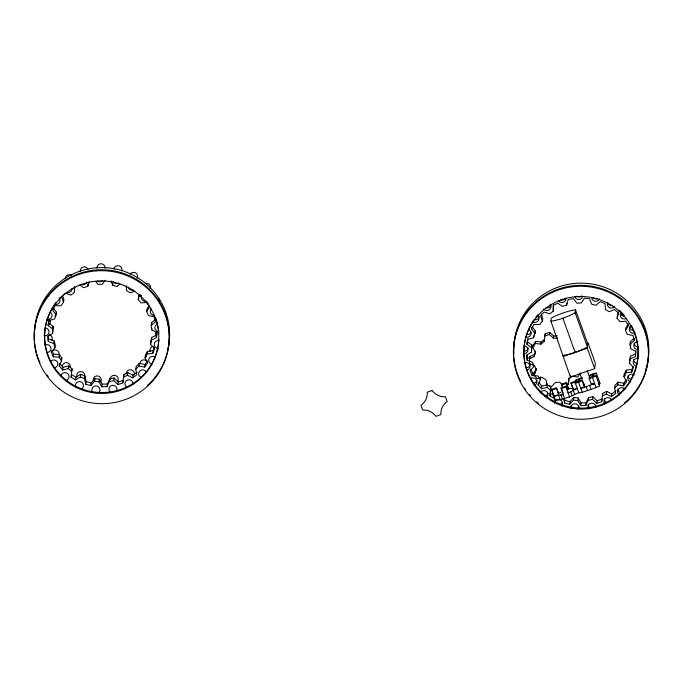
<?xml version="1.0" encoding="UTF-8"?>
<svg xmlns="http://www.w3.org/2000/svg" width="683" height="683" viewBox="0 0 683 683"><rect width="100%" height="100%" fill="white"/><g stroke="black" fill="none" stroke-linecap="round" stroke-linejoin="round"><path stroke-width="1.02" d="M59.617 363.467L63.015 367.352L68.642 365.96L72.014 368.811L71.672 371.458L68.3 368.607L62.674 369.998L59.267 366.114L61.496 360.846L59.131 357.141L53.325 356.833L51.234 352.146L54.947 347.758L53.786 343.54L48.322 341.568L47.733 336.48L52.591 333.372L53.095 326.363L48.459 322.897L49.031 319.883M53.095 326.363L52.591 333.372M157.005 334.03L157.073 331.989M554.374 398.641L549.969 395.918L550.515 390.224L547.143 387.372L541.517 388.764L538.119 384.888L540.338 379.611L537.973 375.915L532.168 375.607L530.076 370.912L533.79 366.532L532.629 362.306L527.174 360.334L526.576 355.254L531.434 352.146L531.937 345.137L527.302 341.662L527.874 338.648M531.937 345.137L531.434 352.146M615.998 390.932L611.823 393.963L606.641 391.359L602.73 393.391L602.38 396.038L606.291 394.006L611.473 396.61L615.648 393.57L614.632 387.935L617.765 384.853L623.485 385.835L626.559 381.729L623.903 376.632L625.97 372.773L631.724 372.047L633.423 367.223L629.367 363.117L630.178 358.823L635.463 356.466L635.642 351.361L630.537 348.603L630.025 344.266L630.375 341.62L633.986 338.461M635.463 356.466L635.916 350.755M118.27 381.985L123.162 380.294L122.812 382.941L117.92 384.623L118.27 381.985L114.087 377.989L109.732 378.8L109.382 381.447L107 386.646L101.81 386.834L102.16 384.188L99.351 379.167L94.946 378.681L94.596 381.319L90.754 385.596L85.734 384.264L86.084 381.618L84.897 376.017L80.833 374.267L80.483 376.914L75.531 379.876L71.117 377.153L72.014 368.811M549.969 395.918L550.857 387.585L547.493 384.725L541.867 386.117L538.46 382.241M561.725 384.128L559.719 382.275L555.416 382.446L551.744 386.441L547.015 385.135L545.965 379.833L542.37 377.477L537 378.57L533.952 374.779L536.257 369.896L534.746 365.909L529.743 363.689L529.53 358.865L534.319 356.261L535.472 352.18L532.731 347.485L535.438 343.472L540.876 344.147L544.249 341.517L545.111 333.996L549.704 332.322L553.717 336.019L557.166 335.882M566.489 384.964L568.324 384.298L568.905 378.928L572.277 376.299L577.716 376.973L580.422 372.961M569.093 377.673L568.324 384.298M122.812 382.941L123.879 374.625L127.798 372.585L132.98 375.189L137.146 372.158M563.595 398.368L564.576 403.038L569.596 404.362L569.946 401.724L573.788 397.446L578.194 397.941L577.844 400.588L580.652 405.6L585.843 405.42L586.193 402.774L588.575 397.566L592.929 396.763L592.579 399.41L596.763 403.397L601.663 401.715L602.73 393.391M52.745 329.01L48.109 325.543L48.459 322.897M48.322 341.568L48.314 335.874M48.109 325.543L49.065 320.515L54.64 318.961L56.1 314.837L56.441 312.191L53.615 308.315M53.786 343.54L54.136 340.894L48.672 338.922M53.325 356.833L53.675 354.195L52.002 350.439M54.947 347.758L55.289 345.12L54.136 340.894M56.1 314.837L52.702 310.184L55.118 305.668L60.924 305.805L63.545 302.287L63.895 299.641L62.349 295.124M59.131 357.141L59.472 354.494L53.675 354.195M59.267 366.114L59.506 364.355M61.496 360.846L61.846 358.199L59.472 354.494M62.674 369.998L63.015 367.352M63.545 302.287L61.692 296.866L65.355 293.246L70.87 295.065L74.43 292.478L74.703 286.971M68.3 368.607L68.642 365.96M71.117 377.153L71.467 374.506L75.873 377.229L80.833 374.267M75.531 379.876L75.873 377.229M79.655 284.931L83.599 287.705L87.783 286.262L88.133 283.624M85.734 384.264L84.555 378.664L84.897 376.017M90.754 385.596L91.104 382.95L94.946 378.681M101.81 386.834L99.001 381.814L99.351 379.167M119.995 284.068L117.032 286.51L112.746 285.374L112.977 283.616M107 386.646L107.342 384.008L109.732 378.8M117.92 384.623L113.737 380.636L114.087 377.989M123.879 374.625L123.538 377.272L127.448 375.232L132.63 377.836L136.805 374.805L135.789 369.17L136.139 366.523L139.264 363.441L144.992 364.423L147.451 361.136M127.448 375.232L127.798 372.585M135.789 369.17L138.922 366.088L144.642 367.07L147.716 362.955L145.061 357.858L147.127 353.999L152.881 353.282L154.58 348.458L150.525 344.352L151.336 340.057L156.62 337.701L156.8 332.587L151.694 329.838L151.182 325.492L155.519 321.702L154.162 316.767L148.467 315.614L146.683 311.602L149.679 306.718L146.905 302.39L141.125 302.936L138.222 299.624L139.042 295.133M132.63 377.836L132.98 375.189M138.922 366.088L139.264 363.441M146.683 311.602L147.033 308.964L149.031 305.702M145.061 357.858L145.411 355.22L147.468 351.352L153.231 350.635L154.247 347.741M144.642 367.07L144.992 364.423M147.127 353.999L147.468 351.352M151.182 325.492L151.532 322.846L155.143 319.695M151.694 329.838L151.925 328.071M150.525 344.352L151.686 337.411L156.962 335.054M151.336 340.057L151.686 337.411M152.881 353.282L153.231 350.635M531.587 347.775L526.952 344.309L527.302 341.662M527.174 360.334L527.156 354.639M526.952 344.309L527.908 339.289L533.491 337.726L534.943 333.611L531.545 328.95L531.784 327.191M529.53 358.865L529.812 356.714L534.601 354.11L535.463 351.045M533.491 337.726L535.293 330.965L532.458 327.08M532.731 347.485L533.013 345.333L535.72 341.321L541.167 341.995L544.539 339.366L544.249 341.517M534.943 333.611L535.293 330.965M535.438 343.472L535.72 341.321M534.319 356.261L534.601 354.11M532.168 375.607L532.518 372.961L530.845 369.213M533.79 366.532L534.021 364.765M533.952 374.779L534.234 372.628L536.155 368.555M531.545 328.95L533.961 324.434L539.766 324.57L542.387 321.061L542.737 318.415L541.192 313.89M536.257 369.896L536.445 368.461M540.876 344.147L541.167 341.995M538.119 384.888L538.349 383.12M545.111 333.996L544.829 336.147L549.422 334.474L549.704 332.322M540.338 379.611L540.688 376.965L539.946 378.724M541.517 388.764L541.867 386.117M594.654 368.7L587.278 348.193L587.986 342.806L595.363 363.313L594.654 368.7L570.39 377.067L550.899 321.147L551.283 318.227A15.325 2.416 -19.8 0 1 575.538 309.86L587.824 344.044A15.325 2.416 -19.8 0 0 586.748 344.147M542.387 321.061L540.535 315.631L544.197 312.02L549.713 313.83L553.273 311.243L553.529 304.789M547.015 385.135L547.203 383.701M557.738 338L553.435 338.17L553.717 336.019M547.143 387.372L547.493 384.725M550.515 390.224L550.857 387.585M578.791 392.409C571.27 396.652 563.68 399.359 555.142 400.503L551.591 389.378L556.483 387.688L558.685 393.818L558.566 394.723L553.674 396.413L558.506 395.184L563.219 394.859M553.273 311.243L553.128 305.523L557.712 303.141L562.442 306.471L566.625 305.036L566.864 303.269M558.566 394.723L556.483 387.688M555.142 400.503L555.262 399.589M564.687 398.949L561.136 387.824L566.036 386.134L568.119 393.169L577.323 388.328M562.442 387.713L561.622 384.17L566.514 382.489L568.597 389.523L566.514 382.489M563.185 355.331A15.325 2.416 -19.8 0 0 587.44 346.964L575.154 312.78L575.538 309.86M569.588 397.258L566.036 386.134M564.576 403.038L564.534 398.522M570.39 377.067L570.629 375.274M577.169 388.311L573.25 389.66L571.048 383.53L571.167 382.625L576.068 380.935L576.691 382.685M573.25 389.66L571.167 382.625M569.596 404.362L573.438 400.093L573.788 397.446M576.068 380.935L575.948 381.848L571.048 383.53M580.652 405.6L581.002 402.961L578.194 397.941M585.843 405.42L588.225 400.212L588.575 397.566M596.763 403.397L597.113 400.75L592.929 396.763M601.663 401.715L602.005 399.068L597.113 400.75M606.291 394.006L606.641 391.359M630.025 344.266L634.362 340.476L633.004 335.532L627.31 334.38L625.526 330.376L628.522 325.492L625.748 321.155L619.968 321.702L617.065 318.389L618.354 312.054M611.473 396.61L611.823 393.963M614.632 387.935L614.982 385.289L618.106 382.207L623.835 383.197L626.294 379.902M617.765 384.853L618.106 382.207M625.526 330.376L625.876 327.729L627.873 324.476M628.522 325.492L628.761 323.725M623.903 376.632L624.253 373.985L626.311 370.126L632.074 369.409L633.09 366.515M623.485 385.835L623.835 383.197M625.97 372.773L626.311 370.126M630.537 348.603L630.768 346.844M629.367 363.117L630.529 356.185L635.813 353.82M630.178 358.823L630.529 356.185M634.362 340.476L634.592 338.708M631.724 372.047L632.074 369.409M138.222 299.624L139.392 295.005M617.065 318.389L618.474 312.848L614.521 309.51L609.176 311.713L605.411 309.382L605.087 303.67L600.323 301.621L595.875 305.275L591.589 304.14L589.574 298.77L584.409 298.198L581.259 302.987L576.828 303.141L573.302 298.591L568.196 299.538L566.625 305.036M87.783 286.262L89.097 281.686M54.99 316.314L56.441 312.191M61.103 359.958L61.846 358.199M105.045 280.226L102.416 284.222L97.985 284.376L95.629 281.336M597.318 380.311L598.556 379.261M598.786 384.392L600.024 383.351L596.353 373.14L592.972 373.686L589.429 375.53L590.368 378.151M576.529 382.932L575.581 380.303L579.124 378.467L581.66 378.049M575.581 380.303L578.962 379.757L582.505 377.912M575.24 382.881L578.791 381.046L582.164 380.491L584.366 386.621L580.823 388.465L594.671 383.684L591.29 384.23L589.087 378.109L592.639 376.265L596.011 375.718L599.683 385.929C593.032 388.875 585.963 391.35 578.911 393.092L575.24 382.881L578.621 382.335L582.164 380.491M589.429 375.53L592.801 374.976L596.353 373.14M558.745 393.357L561.255 392.059M589.087 378.109L592.468 377.554L596.011 375.718M582.932 384.964L584.708 384.042M591.29 384.23L593.066 383.317M134.79 291.103L130.333 292.939L126.568 290.616L126.304 285.853M563.023 356.56L587.278 348.193M561.503 385.084L566.395 383.394M551.471 390.292L556.363 388.601M561.016 388.738L565.917 387.048M109.382 381.447L113.737 380.636M588.225 400.212L592.579 399.41M598.334 383.624L600.024 383.351M573.43 388.294L568.717 388.61M102.16 384.188L107.342 384.008M581.002 402.961L586.193 402.774M532.518 372.961L535.421 373.114M573.438 400.093L577.844 400.588M94.596 381.319L99.001 381.814M564.926 400.392L569.946 401.724M86.084 381.618L91.104 382.95M527.515 357.687L529.334 358.344M80.483 376.914L84.555 378.664M550.31 393.271L553.836 395.457M549.422 334.474L553.435 338.17M533.013 345.333L533.927 346.896M624.253 373.985L625.141 375.684M145.411 355.22L146.29 356.919M111.064 280.901L112.746 285.374M592.801 374.976L593.433 376.726M592.468 377.554L596.139 387.765M587.26 370.835L590.018 378.51M589.514 385.152L590.983 389.233M562.86 318.193L575.146 352.377M586.057 386.347L587.525 390.428M579.867 373.388L584.699 386.817M578.962 379.757L579.585 381.507M578.621 382.335L582.292 392.546M573.191 390.113L574.659 394.202M570.681 391.419L572.149 395.5M561.622 384.17L562.561 386.8M561.136 387.824L563.031 393.075M560.897 394.791L562.365 398.881M558.506 395.184L559.975 399.265M551.591 389.378L553.478 394.629M553.793 395.5L554.963 398.77M630.375 341.62L630.785 345.094M151.532 322.846L151.737 324.587M529.812 356.714L529.897 358.643M74.285 286.758L74.43 292.478M575.154 312.78A15.325 2.416 -19.8 0 1 550.899 321.147M520.822 381.66A67.54 66.473 7.5 0 1 546.024 294.851A67.54 66.473 7.5 0 1 635.941 313.352A67.54 66.473 7.5 0 1 624.424 402.97M538.195 403.055A67.54 66.473 7.5 0 1 536.727 401.817M530.563 395.79A67.54 66.473 7.5 0 1 529.299 394.347M525.534 389.472A67.54 66.473 7.5 0 1 524.51 387.961M631.63 325.893A57.15 56.245 7.5 0 1 615.622 396.772A57.15 56.245 7.5 0 1 541.926 392.691A57.15 56.245 7.5 0 1 533.491 320.464M535.873 317.211A57.15 56.245 7.5 0 1 537.811 314.889M619.165 310.091A57.15 56.245 7.5 0 1 624.168 315.111M513.94 353.495A67.54 66.473 7.5 0 1 589.258 283.658A67.54 66.473 7.5 0 1 645.896 369.383M565.934 298.13A4.03 3.961 7.5 0 1 558.301 300.375M565.746 298.172A4.03 3.961 7.5 0 1 560.572 299.666M582.667 296.2A4.03 3.961 7.5 0 1 574.855 296.849M581.694 295.961A4.03 3.961 7.5 0 1 576.623 296.14M599.392 298.864A4.03 3.961 7.5 0 1 591.589 297.566M597.232 298.625A4.03 3.961 7.5 0 1 592.972 297.498M614.461 306.607A4.03 3.961 7.5 0 1 607.503 302.748M612.506 305.429A4.03 3.961 7.5 0 1 607.793 302.842M626.559 318.372A4.03 3.961 7.5 0 1 621.299 312.387M624.68 316.468A4.03 3.961 7.5 0 1 620.523 312.618M634.942 332.98A4.03 3.961 7.5 0 1 629.717 331.093A4.03 3.961 7.5 0 1 631.374 325.876M633.423 330.657A4.03 3.961 7.5 0 1 629.649 326.841M638.264 349.483A4.03 3.961 7.5 0 1 633.781 345.811A4.03 3.961 7.5 0 1 637.691 341.585M638.246 346.862A4.03 3.961 7.5 0 1 634.148 343.344M636.855 366.25A4.03 3.961 7.5 0 1 633.269 361.572A4.03 3.961 7.5 0 1 638.315 358.498M637.572 363.629A4.03 3.961 7.5 0 1 633.551 359.642M630.853 382.01A4.03 3.961 7.5 0 1 628.019 376.453A4.03 3.961 7.5 0 1 634.148 375.027M631.596 379.432A4.03 3.961 7.5 0 1 628.01 375.855M619.669 395.09A4.03 3.961 7.5 0 1 618.747 388.823A4.03 3.961 7.5 0 1 625.124 389.703M621.146 392.862A4.03 3.961 7.5 0 1 617.936 388.986M623.161 385.203A4.03 3.961 7.5 0 1 623.545 385.349M604.797 404.046A4.03 3.961 7.5 0 1 606.052 398.078A4.03 3.961 7.5 0 1 611.78 400.4M606.735 402.586A4.03 3.961 7.5 0 1 604.284 398.573M588.302 408.904A4.03 3.961 7.5 0 1 591.128 403.226A4.03 3.961 7.5 0 1 595.9 407.486M595.969 405.992A4.03 3.961 7.5 0 1 595.576 406.709M590.343 407.964A4.03 3.961 7.5 0 1 588.217 404.49M570.997 408.784A4.03 3.961 7.5 0 1 575.317 403.807A4.03 3.961 7.5 0 1 578.441 409.612M578.953 406.616A4.03 3.961 7.5 0 1 577.75 408.203M572.67 408.161A4.03 3.961 7.5 0 1 571.21 405.386M554.391 403.269A4.03 3.961 7.5 0 1 559.821 399.7A4.03 3.961 7.5 0 1 561.528 405.933M562.459 402.347A4.03 3.961 7.5 0 1 559.847 404.584M555.194 402.586A4.03 3.961 7.5 0 1 554.886 401.817M540.142 393.186A4.03 3.961 7.5 0 1 546.417 391.359A4.03 3.961 7.5 0 1 546.178 397.796M548.107 393.135A4.03 3.961 7.5 0 1 544.616 395.79M530.341 378.621A4.03 3.961 7.5 0 1 536.377 379.987A4.03 3.961 7.5 0 1 533.927 385.579M537.069 380.004A4.03 3.961 7.5 0 1 533.082 383.086M524.177 362.818A4.03 3.961 7.5 0 1 529.803 365.371A4.03 3.961 7.5 0 1 526.251 370.348M530.273 364.21A4.03 3.961 7.5 0 1 525.423 367.625M524.083 345.777A4.03 3.961 7.5 0 1 527.959 350.063A4.03 3.961 7.5 0 1 523.451 353.666M528.224 347.954A4.03 3.961 7.5 0 1 523.426 350.96M528.36 329.513A4.03 3.961 7.5 0 1 530.845 334.568A4.03 3.961 7.5 0 1 525.731 337.001M531.067 332.254A4.03 3.961 7.5 0 1 526.422 334.457M537.316 315.239A4.03 3.961 7.5 0 1 538.076 320.925A4.03 3.961 7.5 0 1 532.279 321.394M539.263 316.408A4.03 3.961 7.5 0 1 533.901 319.499M550.165 304.217A4.03 3.961 7.5 0 1 549.337 309.758A4.03 3.961 7.5 0 1 543.702 308.929M550.899 305.677A4.03 3.961 7.5 0 1 545.896 307.64M71.988 288.457A4.03 3.961 7.5 0 1 66.55 292.418M65.278 278.374A4.03 3.961 7.5 0 1 71.476 275.36M59.173 298.181A4.03 3.961 7.5 0 1 54.614 304.294M50.175 312.02A4.03 3.961 7.5 0 1 46.768 319.14M44.83 327.917A4.03 3.961 7.5 0 1 48.988 332.305A4.03 3.961 7.5 0 1 43.994 335.72M49.893 320.079A4.03 3.961 7.5 0 1 49.441 324.34M44.847 345.154A4.03 3.961 7.5 0 1 50.841 347.519A4.03 3.961 7.5 0 1 46.879 352.505M49.483 334.73A4.03 3.961 7.5 0 1 51.771 340.493M50.457 361.734A4.03 3.961 7.5 0 1 57.227 361.802A4.03 3.961 7.5 0 1 54.375 367.847M52.318 351.053A4.03 3.961 7.5 0 1 59.08 354.767M61 376.077A4.03 3.961 7.5 0 1 65.056 372.662A4.03 3.961 7.5 0 1 68.992 376.239A4.03 3.961 7.5 0 1 65.875 380.499M62.332 367.172A4.03 3.961 7.5 0 1 66.567 362.639A4.03 3.961 7.5 0 1 70.178 367.702M75.702 386.996A4.03 3.961 7.5 0 1 77.785 381.934A4.03 3.961 7.5 0 1 83.027 383.761A4.03 3.961 7.5 0 1 81.448 388.994M76.931 376.7A4.03 3.961 7.5 0 1 80.679 371.552A4.03 3.961 7.5 0 1 84.649 376.572M92.777 392.366A4.03 3.961 7.5 0 1 93.392 386.791A4.03 3.961 7.5 0 1 99.052 387.423A4.03 3.961 7.5 0 1 98.437 392.99M93.332 380.824A4.03 3.961 7.5 0 1 97.814 375.94A4.03 3.961 7.5 0 1 100.7 381.899M110.441 392.375A4.03 3.961 7.5 0 1 109.596 387.03A4.03 3.961 7.5 0 1 114.94 385.844A4.03 3.961 7.5 0 1 116.554 391.009M110.228 379.406A4.03 3.961 7.5 0 1 115.342 375.419A4.03 3.961 7.5 0 1 117.587 381.464M127.277 387.312A4.03 3.961 7.5 0 1 125.16 382.471A4.03 3.961 7.5 0 1 129.779 379.85A4.03 3.961 7.5 0 1 132.997 384.068M126.287 373.925A4.03 3.961 7.5 0 1 130.769 369.759A4.03 3.961 7.5 0 1 134.158 374.865M140.988 377.375A4.03 3.961 7.5 0 1 139.998 370.775A4.03 3.961 7.5 0 1 146.504 372.653M139.938 363.74A4.03 3.961 7.5 0 1 147.178 361.367M151.916 364.167A4.03 3.961 7.5 0 1 149.073 358.549A4.03 3.961 7.5 0 1 155.289 357.252M150.183 351.412A4.03 3.961 7.5 0 1 153.376 346.332M157.653 348.552A4.03 3.961 7.5 0 1 158.029 349.909M158.097 348.407A4.03 3.961 7.5 0 1 154.247 344.13A4.03 3.961 7.5 0 1 158.712 340.51M156.108 336.412A4.03 3.961 7.5 0 1 156.646 331.69M158.721 331.656A4.03 3.961 7.5 0 1 157.525 323.938M154.589 315.452A4.03 3.961 7.5 0 1 151.344 308.844M158.132 298.326A4.03 3.961 7.5 0 1 159.668 300.964M145.812 301.22A4.03 3.961 7.5 0 1 141.372 296.157M145.146 283.539A4.03 3.961 7.5 0 1 150.328 288.653M133.475 290.147A4.03 3.961 7.5 0 1 128.361 287.236M130.188 274.207A4.03 3.961 7.5 0 1 135.729 272.961A4.03 3.961 7.5 0 1 137.018 278.425M118.671 283.078A4.03 3.961 7.5 0 1 113.165 281.627M113.95 269.418A4.03 3.961 7.5 0 1 118.714 265.721A4.03 3.961 7.5 0 1 121.779 270.903M102.681 280.457A4.03 3.961 7.5 0 1 97.438 281.02M97.037 268.163A4.03 3.961 7.5 0 1 101.016 263.766A4.03 3.961 7.5 0 1 105.045 268.146M86.741 282.344A4.03 3.961 7.5 0 1 81.012 284.316M80.372 271.612A4.03 3.961 7.5 0 1 83.249 267.019A4.03 3.961 7.5 0 1 88.107 269.537M34.637 330.435A67.54 66.473 7.5 0 1 111.79 268.317A67.54 66.473 7.5 0 1 167.685 350.046M34.389 340.108A67.54 66.473 7.5 0 1 126.91 274.651A67.54 66.473 7.5 0 1 147.622 385.272M48.228 376.538A67.54 66.473 7.5 0 1 47.076 375.01M40.007 362.861A67.54 66.473 7.5 0 1 34.671 343.276M158.84 339.425A57.15 56.245 7.5 0 1 82.378 389.105A57.15 56.245 7.5 0 1 55.997 302.432M59.225 298.556A57.15 56.245 7.5 0 1 60.608 297.096M139.895 294.51A57.15 56.245 7.5 0 1 141.39 295.884M146.845 301.869A57.15 56.245 7.5 0 1 148.074 303.483M155.63 317.689A57.15 56.245 7.5 0 1 158.832 333.406M432.168 390.505L427.276 392.196A14.813 14.574 7.5 0 1 420.959 405.232L422.692 410.056A14.813 14.574 7.5 0 1 435.95 416.331L440.851 414.649A14.813 14.574 7.5 0 1 447.169 401.613L445.436 396.78A14.813 14.574 7.5 0 1 432.168 390.505M538.324 404.165A67.54 66.473 7.5 0 0 647.595 363.561A67.54 66.473 7.5 0 0 556.858 290.531A67.54 66.473 7.5 0 0 538.324 404.165M544.88 396.26A57.15 56.245 7.5 0 0 637.341 361.896A57.15 56.245 7.5 0 0 560.564 300.11A57.15 56.245 7.5 0 0 544.88 396.26M59.062 388.593A67.54 66.473 7.5 0 0 168.334 347.989A67.54 66.473 7.5 0 0 77.597 274.959A67.54 66.473 7.5 0 0 59.062 388.593M65.611 380.679A57.15 56.245 7.5 0 0 158.072 346.324A57.15 56.245 7.5 0 0 81.303 284.529A57.15 56.245 7.5 0 0 65.611 380.679"/></g></svg>
